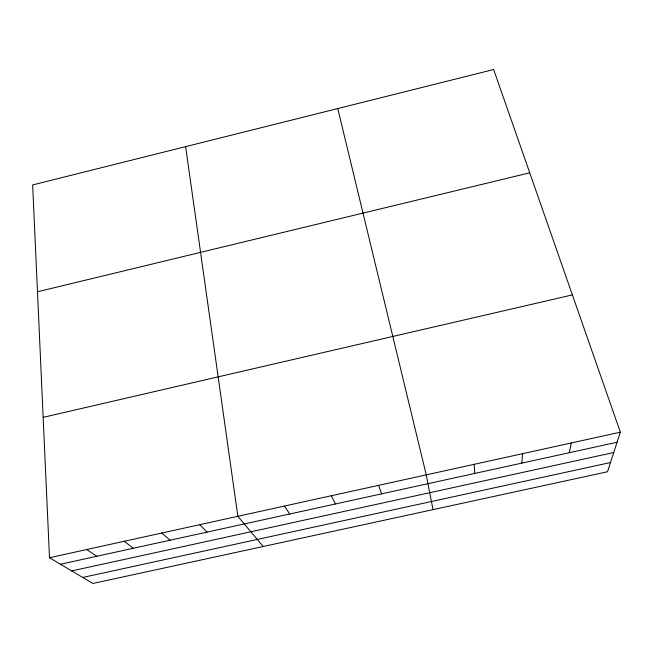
<?xml version="1.0" encoding="UTF-8"?>
<svg xmlns="http://www.w3.org/2000/svg" width="653" height="653" viewBox="0 0 653 653"><rect width="100%" height="100%" fill="white"/><g stroke="black" fill="none" stroke-linecap="round" stroke-linejoin="round"><path stroke-width="0.98" d="M521.829 463.116L522.563 453.688M569.277 452.717L571.269 442.979M620.35 432.18L607.494 471.76L92.881 583.472L49.497 557.719L32.65 184.938L493.644 69.528L620.35 432.18L49.497 557.719M37.474 291.769L529.73 172.825M43.155 417.357L572.387 294.911M60.484 564.241L617.085 442.236M71.74 570.918L613.747 452.513M82.743 577.448L610.49 462.536M86.718 549.54L96.807 556.274M124.16 541.304L133.351 548.267M161.83 533.019L170.115 540.211M199.728 524.685L207.083 532.105M263.2 546.496L237.855 516.303L185.623 146.639M284.43 506.059L289.703 513.993M331.349 495.741L335.454 503.969M378.618 485.342L381.54 493.864M337.764 108.553L426.238 474.87L433.029 509.634M474.217 464.316L474.723 473.441"/></g></svg>
